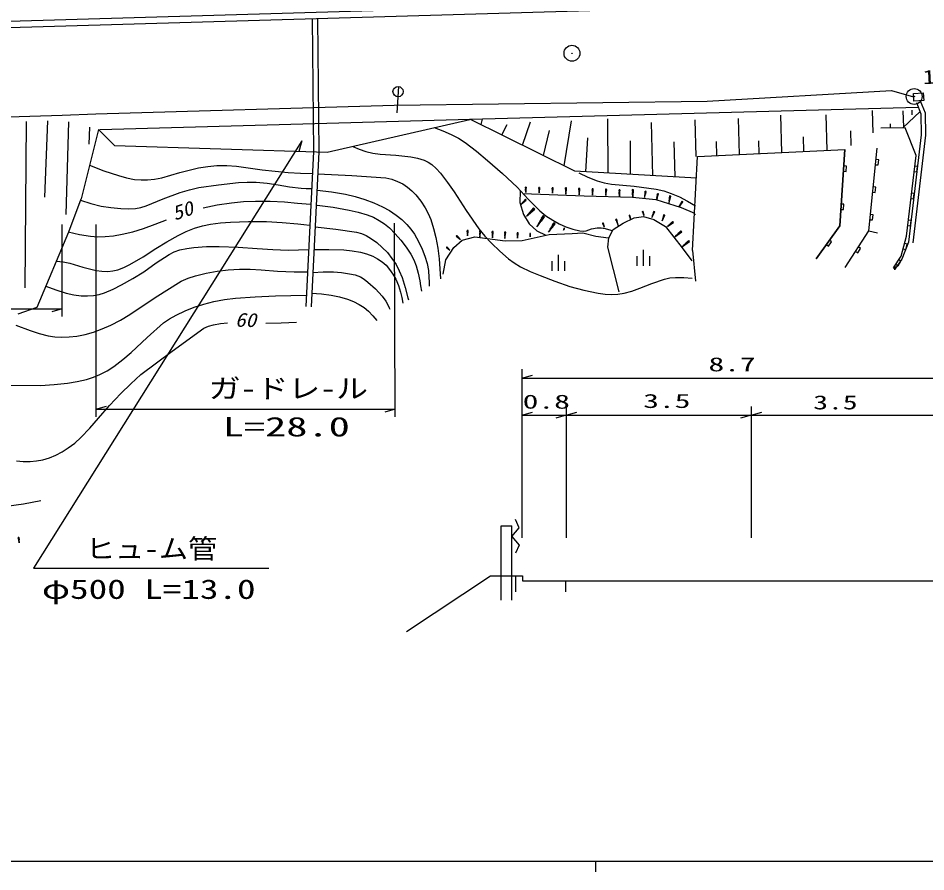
# Model space of a CAD drawing. Units: millimetres, scale not verified. Extents: x 40000 to 680000, y 20000 to 380000.
# Drawn here: x 113668 to 199099, y 204000 to 284299 of the extents above; entities that cross this region are included whole.
import ezdxf
from ezdxf.enums import TextEntityAlignment as Align

# ---------------------------------------------------------------- set-up
doc = ezdxf.new("R2010")
doc.units = ezdxf.units.MM
doc.header["$LTSCALE"] = 1000
doc.layers.add('M-BGD', color=7, linetype='Continuous', lineweight=25)
doc.layers.add('M-TTL-BAND', color=7, linetype='Continuous', lineweight=25)
doc.layers.add('M-BMK-SRVR', color=3, linetype='Continuous')
doc.styles.add('ＭＳ ゴシック', font='')
doc.styles.get('ＭＳ ゴシック').set_extended_font_data('MS Gothic')

# ---------------------------------------------------------------- blocks, each defined once
blk = doc.blocks.new('BUHIN1')
at = {"color": 7, "linetype": 'Continuous', "lineweight": 25}
for radius in [746, 22.5]:
    blk.add_circle((0, 0), radius, dxfattribs=at)
blk = doc.blocks.new('BUHIN2')
at = {"color": 3, "linetype": 'Continuous', "lineweight": 25}
for radius in [746, 22.5]:
    blk.add_circle((0, 0), radius, dxfattribs=at)
blk = doc.blocks.new('BUHIN24')
at = {"color": 7, "linetype": 'Continuous', "lineweight": 25}
blk.add_lwpolyline([(-188, 165), (-353, -23), (23, -353), (188, -165)], dxfattribs=at)
blk = doc.blocks.new('BUHIN28')
at = {"color": 7, "linetype": 'Continuous', "lineweight": 25}
blk.add_lwpolyline([(-190, 162), (-352, -28), (28, -352), (190, -162)], dxfattribs=at)
blk = doc.blocks.new('BUHIN29')
at = {"color": 7, "linetype": 'Continuous', "lineweight": 25}
blk.add_lwpolyline([(-196, 155), (-351, -41), (41, -351), (196, -155)], dxfattribs=at)
blk = doc.blocks.new('BUHIN138')
at = {"color": 7, "linetype": 'Continuous', "lineweight": 25}
for p, q in [((466, 408), (-276, 917)), ((618, -424), (-618, 424)), ((-213, -582), (-955, -72))]:
    blk.add_line(p, q, dxfattribs=at)
blk = doc.blocks.new('BUHIN161')
at = {"color": 7, "linetype": 'Continuous', "lineweight": 25}
for p, q in [((192, -146), (-160, 122)), ((-76, 45), (186, -154)), ((-63, 61), (198, -138)), ((181, -160), (13, -32)), ((204, -130), (36, -2)), ((97, -110), (174, -169)), ((132, -63), (210, -123))]:
    blk.add_line(p, q, dxfattribs=at)
blk.add_lwpolyline([(222, -121), (-199, 152), (175, -182)], close=True, dxfattribs=at)
blk = doc.blocks.new('BUHIN162')
at = {"color": 7, "linetype": 'Continuous', "lineweight": 25}
for p, q in [((230, -176), (-192, 147)), ((-91, 54), (223, -185)), ((-76, 73), (237, -166)), ((217, -192), (16, -39)), ((245, -157), (43, -3)), ((116, -132), (209, -203)), ((159, -76), (252, -147))]:
    blk.add_line(p, q, dxfattribs=at)
blk.add_lwpolyline([(267, -145), (-238, 182), (210, -219)], close=True, dxfattribs=at)
blk = doc.blocks.new('BUHIN169')
at = {"color": 7, "linetype": 'Continuous', "lineweight": 25}
for p, q in [((184, -60), (-153, 50)), ((-69, 14), (181, -67)), ((-64, 29), (186, -52)), ((189, -44), (28, 8)), ((179, -73), (19, -21)), ((102, -57), (176, -81)), ((117, -13), (191, -37))]:
    blk.add_line(p, q, dxfattribs=at)
blk.add_lwpolyline([(200, -32), (-190, 62), (181, -91)], close=True, dxfattribs=at)
blk = doc.blocks.new('BUHIN171')
at = {"color": 7, "linetype": 'Continuous', "lineweight": 25}
for p, q in [((165, -238), (-138, 198)), ((-70, 79), (155, -245)), ((-50, 93), (175, -231)), ((148, -250), (3, -42)), ((185, -224), (40, -16)), ((70, -161), (137, -257)), ((128, -121), (195, -217))]:
    blk.add_line(p, q, dxfattribs=at)
blk.add_lwpolyline([(209, -220), (-171, 246), (133, -273)], close=True, dxfattribs=at)
blk = doc.blocks.new('BUHIN173')
at = {"color": 7, "linetype": 'Continuous', "lineweight": 25}
for p, q in [((33, -385), (-28, 321)), ((-28, 138), (18, -386)), ((4, 141), (49, -383)), ((-26, -233), (-12, -389)), ((6, -387), (-24, -50)), ((65, -382), (36, -45)), ((68, -225), (81, -380))]:
    blk.add_line(p, q, dxfattribs=at)
blk.add_lwpolyline([(96, -393), (-35, 398), (-27, -404)], close=True, dxfattribs=at)
blk = doc.blocks.new('BUHIN174')
at = {"color": 7, "linetype": 'Continuous', "lineweight": 25}
for p, q in [((195, -142), (-163, 118)), ((-77, 43), (189, -150)), ((-65, 60), (201, -134)), ((185, -156), (14, -32)), ((207, -126), (36, -1)), ((99, -108), (178, -165)), ((134, -60), (213, -118))]:
    blk.add_line(p, q, dxfattribs=at)
blk.add_lwpolyline([(225, -116), (-202, 147), (179, -178)], close=True, dxfattribs=at)
blk = doc.blocks.new('BUHIN175')
at = {"color": 7, "linetype": 'Continuous', "lineweight": 25}
for p, q in [((234, -170), (-195, 142)), ((-92, 52), (227, -180)), ((-78, 71), (241, -160)), ((222, -187), (17, -38)), ((248, -151), (43, -2)), ((119, -129), (214, -198)), ((161, -72), (255, -141))]:
    blk.add_line(p, q, dxfattribs=at)
blk.add_lwpolyline([(270, -139), (-243, 176), (215, -214)], close=True, dxfattribs=at)
blk = doc.blocks.new('BUHIN177')
at = {"color": 7, "linetype": 'Continuous', "lineweight": 25}
for p, q in [((201, -209), (-167, 174)), ((-81, 67), (192, -217)), ((-64, 84), (209, -200)), ((186, -223), (10, -41)), ((218, -192), (42, -9)), ((95, -148), (176, -233)), ((146, -99), (227, -184))]:
    blk.add_line(p, q, dxfattribs=at)
blk.add_lwpolyline([(242, -184), (-208, 216), (175, -248)], close=True, dxfattribs=at)
blk = doc.blocks.new('BUHIN205')
at = {"color": 7, "linetype": 'Continuous', "lineweight": 25}
blk.add_line((0, 0), (-329, -987), dxfattribs=at)
blk = doc.blocks.new('BUHIN206')
at = {"color": 7, "linetype": 'Continuous', "lineweight": 25}
blk.add_line((0, 0), (329, 987), dxfattribs=at)

msp = doc.modelspace()

# ---------------------------------------------------------------- linework, layer by layer
at = {"layer": 'M-BGD'}
for p, q in [((101439, 283699), (179247, 285962)), ((101457, 283099), (179264, 285363)), ((141352, 284260), (141470, 271733)), ((141852, 284274), (141971, 271717)), ((149452, 277868), (149304, 275379)), ((178512, 276491), (195865, 277506)), ((195865, 277506), (197925, 276911)), ((197922, 277218), (198861, 277268)), ((197960, 276495), (197922, 277218)), ((198861, 277268), (198899, 276544)), ((120989, 275297), (149055, 276118)), ((149055, 276118), (178512, 276491)), ((198899, 276544), (197960, 276495)), ((198204, 276358), (198632, 275311)), ((198574, 276510), (199031, 275393)), ((94960, 274460), (117822, 275177)), ((117822, 275177), (120989, 275297)), ((156196, 274814), (198374, 275942)), ((185530, 271673), (185443, 275167)), ((189813, 271875), (189730, 275221)), ((194127, 273516), (194075, 275601)), ((198551, 275510), (196940, 273976)), ((197014, 274046), (196976, 275592)), ((197827, 275193), (197817, 275635)), ((198632, 275311), (198664, 273282)), ((199031, 275393), (199064, 273288)), ((114414, 274570), (114283, 258929)), ((116429, 274633), (116135, 267456)), ((118405, 274535), (118154, 265823)), ((121351, 273833), (156196, 274814)), ((142751, 271692), (156193, 274777)), ((166053, 269917), (156164, 274814)), ((157232, 274285), (157365, 274787)), ((159192, 273314), (159679, 274298)), ((161152, 272343), (161888, 274534)), ((165073, 270402), (165750, 274637)), ((169200, 269731), (169155, 274842)), ((173396, 269483), (173271, 274487)), ((177477, 271294), (177392, 274745)), ((181558, 271486), (181474, 274851)), ((195774, 273966), (195764, 274360)), ((121223, 273833), (119593, 267304)), ((120382, 274041), (120318, 272454)), ((121222, 273831), (122744, 272326)), ((163113, 271373), (163667, 273722)), ((192083, 272312), (192049, 273696)), ((197149, 273978), (194877, 273958)), ((198183, 271390), (197149, 273978)), ((140380, 272756), (115115, 232564)), ((140380, 272756), (140091, 271757)), ((167102, 269855), (167290, 273029)), ((171298, 269607), (171290, 272759)), ((175493, 269359), (175411, 272662)), ((179423, 271385), (179391, 272713)), ((183411, 271573), (183381, 272767)), ((187605, 271771), (187571, 273127)), ((198666, 273335), (197465, 263222)), ((199064, 273288), (197863, 263175)), ((122744, 272326), (142751, 271692)), ((141468, 271744), (140758, 257163)), ((141968, 271730), (141259, 257149)), ((177622, 271300), (191475, 271954)), ((190991, 264766), (191475, 271954)), ((191475, 271954), (190991, 264766)), ((193718, 264300), (194525, 272057)), ((177133, 262436), (177622, 271300)), ((197280, 263780), (198183, 271390)), ((177508, 269239), (166053, 269917)), ((160910, 268028), (160890, 266969)), ((161163, 267791), (166934, 267587)), ((166934, 267587), (171503, 267472)), ((171480, 268018), (171484, 268154)), ((171498, 268154), (171490, 267858)), ((171500, 267693), (171512, 268153)), ((171503, 267472), (173700, 267238)), ((171526, 268153), (171509, 267534)), ((171528, 267693), (171540, 268153)), ((171550, 268152), (171543, 267857)), ((171563, 268016), (171566, 268152)), ((175038, 267553), (174913, 266946)), ((174931, 267105), (175024, 267556)), ((175010, 267559), (174951, 267269)), ((174959, 267099), (175051, 267550)), ((174969, 267428), (174997, 267561)), ((175062, 267548), (175002, 267258)), ((175050, 267411), (175077, 267545)), ((118439, 264190), (119593, 267304)), ((160890, 266969), (161223, 265830)), ((161434, 267218), (161059, 266842)), ((161147, 266947), (161426, 267226)), ((161164, 266930), (161443, 267209)), ((161417, 267234), (161238, 267055)), ((161449, 267203), (161270, 267023)), ((161326, 267160), (161409, 267243)), ((161376, 267110), (161459, 267193)), ((173700, 267238), (176073, 266477)), ((176192, 267049), (175899, 266606)), ((175964, 266727), (176182, 267056)), ((175984, 266713), (176202, 267042)), ((176172, 267062), (176032, 266851)), ((176209, 267037), (176069, 266826)), ((176097, 266971), (176162, 267069)), ((176156, 266932), (176220, 267030)), ((161223, 265830), (161758, 264952)), ((162220, 266377), (161594, 265751)), ((161741, 265926), (162206, 266391)), ((161769, 265898), (162234, 266363)), ((162192, 266405), (161893, 266106)), ((162245, 266352), (161946, 266053)), ((162040, 266281), (162177, 266419)), ((162123, 266198), (162260, 266336)), ((176073, 266477), (177327, 265950)), ((177186, 266009), (177377, 265804)), ((117822, 256244), (117822, 264899)), ((120989, 264899), (120989, 246789)), ((149167, 246790), (149098, 265006)), ((161758, 264952), (162484, 264287)), ((163129, 265637), (162540, 264753)), ((162671, 264994), (163109, 265650)), ((162711, 264967), (163149, 265624)), ((163089, 265664), (162808, 265242)), ((163164, 265614), (162883, 265192)), ((162939, 265482), (163069, 265677)), ((163056, 265404), (163186, 265599)), ((164128, 264989), (163638, 264253)), ((163747, 264453), (164112, 265000)), ((163780, 264431), (164145, 264978)), ((164095, 265012), (163861, 264660)), ((164157, 264970), (163923, 264618)), ((163970, 264860), (164078, 265023)), ((164068, 264795), (164176, 264958)), ((169670, 264426), (170602, 265013)), ((169963, 265239), (169930, 265351)), ((169942, 265355), (170014, 265112)), ((170065, 264980), (169953, 265358)), ((169965, 265362), (170116, 264853)), ((170088, 264987), (169976, 265365)), ((169985, 265368), (170057, 265125)), ((170031, 265259), (169998, 265372)), ((170602, 265013), (171638, 265532)), ((171638, 265532), (172536, 265636)), ((172536, 265636), (173502, 265360)), ((173502, 265360), (174608, 264704)), ((175307, 265127), (174829, 264733)), ((174943, 264845), (175298, 265138)), ((174960, 264824), (175316, 265116)), ((175289, 265148), (175061, 264961)), ((175322, 265108), (175094, 264920)), ((175175, 265073), (175280, 265159)), ((175227, 265009), (175332, 265096)), ((115453, 257107), (118439, 264190)), ((161840, 263968), (161843, 264026)), ((161849, 264026), (161842, 263899)), ((161845, 263828), (161855, 264026)), ((161861, 264025), (161847, 263760)), ((161857, 263828), (161867, 264025)), ((161871, 264025), (161865, 263898)), ((161875, 263966), (161878, 264024)), ((162484, 264287), (163342, 263874)), ((163662, 263941), (165803, 264045)), ((165066, 264546), (165016, 264376)), ((165025, 264421), (165063, 264547)), ((165033, 264419), (165070, 264545)), ((165059, 264548), (165035, 264467)), ((165044, 264512), (165055, 264550)), ((165073, 264544), (165049, 264463)), ((165066, 264505), (165077, 264543)), ((165803, 264045), (166804, 264114)), ((166804, 264114), (168047, 263804)), ((169256, 263632), (169670, 264426)), ((174608, 264704), (176162, 262702)), ((188770, 261657), (190991, 264766)), ((190991, 264766), (188770, 261657)), ((191508, 260842), (193718, 264300)), ((193718, 264300), (194560, 264113)), ((154685, 262729), (155444, 263420)), ((154988, 263732), (154915, 263796)), ((154921, 263803), (155080, 263664)), ((155175, 263594), (154928, 263811)), ((154934, 263818), (155267, 263526)), ((155188, 263609), (154941, 263826)), ((154946, 263832), (155105, 263692)), ((155027, 263776), (154953, 263840)), ((155444, 263420), (156653, 263731)), ((156653, 263731), (159519, 263353)), ((159519, 263353), (161107, 263388)), ((161107, 263388), (163662, 263941)), ((168047, 263804), (169221, 263632)), ((169153, 262769), (169256, 263632)), ((196782, 261917), (197280, 263780)), ((197465, 263222), (196843, 261618)), ((153926, 261555), (154685, 262729)), ((154040, 262679), (153981, 262731)), ((153986, 262737), (154113, 262625)), ((154189, 262569), (153992, 262743)), ((153997, 262749), (154263, 262515)), ((154200, 262581), (154002, 262755)), ((154006, 262759), (154133, 262648)), ((154071, 262714), (154012, 262766)), ((170224, 258556), (169153, 262769)), ((176162, 262702), (177080, 261464)), ((177133, 262436), (177412, 259555)), ((153684, 260209), (153926, 261555)), ((196043, 260810), (196782, 261917)), ((196843, 261618), (196178, 260700)), ((196178, 260700), (196043, 260810)), ((196194, 260963), (196136, 260626)), ((66487, 256965), (117822, 256965)), ((113670, 256479), (115453, 257107)), ((161085, 251289), (161085, 235422)), ((161085, 250439), (204728, 250439)), ((165261, 247779), (165261, 235422)), ((182663, 247779), (182663, 235422)), ((120989, 247511), (149164, 247511)), ((161085, 246959), (165261, 246959)), ((165261, 246959), (182663, 246959)), ((182663, 246959), (200134, 246959)), ((160814, 236363), (160483, 237127)), ((159140, 229549), (159140, 236549)), ((159140, 236549), (160140, 236549)), ((160140, 229549), (160140, 236549)), ((160140, 235549), (160814, 236363)), ((113690, 235333), (113679, 235430)), ((113689, 235431), (113712, 235222)), ((113736, 235106), (113699, 235433)), ((113708, 235434), (113759, 234994)), ((113756, 235108), (113718, 235435)), ((113726, 235436), (113750, 235226)), ((113748, 235340), (113737, 235437)), ((160140, 235549), (160814, 234736)), ((160814, 234736), (160483, 233972)), ((115115, 232564), (137276, 232564)), ((150221, 226618), (158130, 231858)), ((158130, 231858), (161139, 231858)), ((160503, 230345), (160503, 231858)), ((161139, 231858), (161139, 231371)), ((161139, 231371), (204623, 231371)), ((165173, 231371), (165173, 230345))]:
    msp.add_line(p, q, dxfattribs=at)
for points in [[(152823, 274004), (153640, 273710), (154436, 273360), (155105, 273000), (155742, 272589), (156810, 271780), (157842, 270924), (159256, 269689), (160631, 268408), (161670, 267263), (162753, 266162), (163346, 265703), (163978, 265292), (164584, 264959), (165222, 264678), (165859, 264461), (166533, 264295), (166831, 264269), (167132, 264305), (167633, 264475), (168162, 264589), (168544, 264584), (168928, 264519), (169244, 264430), (169566, 264323)], [(145171, 272236), (145773, 271962), (146393, 271746), (147054, 271603), (147741, 271516), (149200, 271415), (150637, 271254), (151264, 271123), (151878, 270933), (152257, 270757), (152605, 270528), (153026, 270144), (153409, 269713), (154083, 268856), (154704, 267968), (155845, 266213), (157040, 264487), (157605, 263788), (158221, 263122), (159002, 262376), (159826, 261673), (160363, 261274), (160942, 260921), (161849, 260479), (162794, 260085), (164192, 259545), (165606, 259063), (166916, 258721), (168259, 258433), (168903, 258335), (169557, 258298), (170123, 258334), (170695, 258431), (171441, 258635), (172177, 258899), (173314, 259356), (174487, 259761), (175004, 259868), (175537, 259917), (176316, 259906), (177112, 259845)], [(120383, 270469), (121723, 269951), (123098, 269486), (123853, 269282), (124629, 269135), (125233, 269079), (125841, 269084), (126516, 269156), (127184, 269289), (128900, 269790), (130634, 270233), (131505, 270360), (132381, 270427), (133301, 270431), (134230, 270373), (136646, 270042), (139072, 269769), (140229, 269719), (141388, 269692)], [(141879, 269654), (145072, 269503), (148270, 269290), (148834, 269148), (149382, 268946), (149861, 268710), (150316, 268417), (150727, 268069), (151106, 267670), (151564, 267082), (151972, 266460), (152263, 265926), (152499, 265366), (152764, 264529), (152974, 263665), (153158, 262665), (153284, 261646), (153358, 260722), (153414, 259785)], [(166450, 269755), (167293, 269356), (168163, 269011), (168831, 268825), (169516, 268697), (171634, 268490), (173731, 268223), (174435, 268049), (175137, 267813), (175903, 267485), (176653, 267099), (177033, 266879), (177415, 266647)], [(119551, 267188), (120511, 266881), (121494, 266630), (122399, 266485), (123330, 266396), (124014, 266366), (124703, 266397), (125220, 266485), (125725, 266632), (127309, 267299), (128914, 267909), (129787, 268163), (130683, 268361), (132528, 268624), (134400, 268829), (135227, 268878), (136064, 268868), (137099, 268776), (138139, 268623), (139211, 268437), (140297, 268309), (140776, 268286), (141266, 268272)], [(141820, 268111), (143149, 267953), (144479, 267734), (145394, 267519), (146303, 267243), (147136, 266929), (147946, 266559), (148612, 266194), (149248, 265775), (149766, 265364), (150250, 264902), (150627, 264463), (150961, 263980), (151350, 263296), (151688, 262576), (151950, 261908), (152158, 261208), (152276, 260561), (152336, 259894), (152353, 259503), (152365, 259101)], [(131075, 266454), (132405, 266726), (133744, 266939), (134878, 267045), (136019, 267092), (137381, 267081), (138748, 267010), (139971, 266910), (141192, 266794)], [(141818, 266705), (143317, 266511), (144824, 266254), (145680, 266057), (146520, 265802), (147105, 265567), (147661, 265279), (148146, 264955), (148605, 264574), (149159, 264020), (149679, 263413), (150172, 262771), (150617, 262092), (150900, 261558), (151129, 261000), (151330, 260305), (151475, 259587), (151551, 259108), (151622, 258616)], [(117283, 261443), (117914, 261381), (118547, 261258), (119770, 260881), (121008, 260564), (121547, 260493), (122100, 260482), (122576, 260532), (123041, 260641), (123624, 260855), (124187, 261126), (125427, 261849), (126633, 262622), (127668, 263265), (128742, 263861), (129495, 264225), (130281, 264538), (131017, 264762), (131779, 264930), (132720, 265056), (133668, 265123), (135357, 265176), (137051, 265169), (138525, 265086), (139997, 264942), (140544, 264881), (141090, 264817)], [(118378, 264192), (119427, 263960), (120479, 263788), (121161, 263738), (121856, 263748), (122651, 263827), (123443, 263966), (124454, 264216), (125459, 264527), (126553, 264914), (127640, 265325)], [(141613, 264670), (143554, 264454), (145515, 264174), (145983, 264041), (146430, 263850), (146937, 263552), (147423, 263195), (147942, 262740), (148418, 262241), (148847, 261699), (149231, 261116), (149541, 260536), (149800, 259920), (150106, 258970), (150357, 257994), (150378, 257906), (150399, 257819)], [(189735, 263008), (189939, 262863), (190229, 263270), (190026, 263415)], [(116274, 259087), (117226, 258731), (118195, 258433), (118895, 258283), (119608, 258193), (120190, 258170), (120768, 258208), (121294, 258311), (121806, 258473), (122607, 258820), (123396, 259229), (124460, 259812), (125495, 260448), (126673, 261290), (127888, 262082), (128364, 262318), (128871, 262501), (129535, 262641), (130213, 262723), (131402, 262810), (132599, 262836), (134384, 262769), (136173, 262640), (137627, 262535), (139094, 262489), (140041, 262510), (140999, 262553)], [(141525, 262534), (142915, 262547), (144314, 262501), (145101, 262423), (145878, 262285), (146467, 262125), (147049, 261904), (147495, 261675), (147919, 261389), (148293, 261056), (148632, 260673), (148946, 260223), (149214, 259733), (149457, 259145), (149644, 258537), (149773, 258013), (149889, 257486)], [(192478, 262360), (192689, 262225), (192958, 262647), (192748, 262781)], [(196966, 262607), (197208, 262543), (197337, 263026), (197095, 263090)], [(196274, 261156), (196482, 261017), (196759, 261433), (196551, 261572)], [(113455, 255437), (114795, 254916), (115632, 254645), (116495, 254429), (117106, 254332), (117732, 254294), (118462, 254318), (119189, 254402), (119985, 254556), (120775, 254770), (121584, 255061), (122379, 255412), (123293, 255886), (124178, 256414), (126577, 258016), (129011, 259568), (129665, 259839), (130352, 260057), (131364, 260306), (132385, 260495), (133436, 260623), (134503, 260693), (135510, 260694), (136527, 260636), (138082, 260508), (139650, 260439), (140260, 260431), (140880, 260426)], [(141392, 260366), (142369, 260439), (143343, 260452), (144096, 260387), (144847, 260263), (145376, 260143), (145881, 259966), (146245, 259751), (146588, 259477), (147286, 258834), (147937, 258152), (148262, 257679), (148545, 257158), (148599, 257050), (148658, 256933)], [(112145, 249777), (115785, 249750), (117049, 249826), (118313, 249962), (119214, 250107), (120101, 250310), (120746, 250516), (121370, 250779), (122031, 251132), (122664, 251538), (123513, 252180), (124318, 252865), (125805, 254268), (127333, 255628), (127916, 256027), (128534, 256375), (129373, 256765), (130245, 257103), (131158, 257400), (132085, 257638), (133095, 257823), (134115, 257949), (135989, 258093), (137876, 258177), (139333, 258216), (140801, 258244)], [(141281, 258423), (142207, 258371), (143136, 258258), (143909, 258091), (144666, 257866), (145235, 257648), (145777, 257374), (146227, 257079), (146650, 256730), (147048, 256315), (147414, 255872)], [(113523, 242662), (114154, 242598), (114787, 242594), (115386, 242649), (115987, 242764), (116604, 242949), (117201, 243191), (117809, 243504), (118386, 243868), (118991, 244333), (119565, 244849), (120423, 245743), (121245, 246687), (122266, 247866), (123333, 249005), (124258, 249910), (125230, 250775), (128150, 252968), (131153, 255146), (131594, 255330), (132068, 255461), (132710, 255565), (133376, 255631)], [(136993, 255605), (138418, 255643), (139853, 255700)], [(84123, 242365), (88427, 241505), (92734, 240583), (94497, 240175), (96271, 239827), (98385, 239531), (100492, 239175), (102237, 238831), (103993, 238546), (105543, 238373), (107111, 238258), (108593, 238202), (110074, 238206), (111322, 238265), (112574, 238385), (114181, 238626), (115791, 238920)]]:
    msp.add_lwpolyline(points, dxfattribs=at)
for points in [[(171472, 268167), (171508, 267466), (171580, 268164)], [(174987, 267576), (174899, 266879), (175093, 267554)], [(161409, 267258), (161017, 266801), (161475, 267192)], [(176159, 267083), (175866, 266557), (176236, 267032)], [(162177, 266444), (161525, 265682), (162287, 266335)], [(163063, 265706), (162475, 264656), (163218, 265603)], [(164074, 265047), (163584, 264172), (164203, 264961)], [(169917, 265359), (170132, 264796), (170006, 265385)], [(175282, 265177), (174776, 264690), (175351, 265093)], [(161838, 264032), (161846, 263731), (161884, 264029)], [(165052, 264554), (165011, 264358), (165082, 264545)], [(154902, 263795), (155303, 263494), (154953, 263853)], [(153971, 262730), (154292, 262489), (154012, 262777)], [(113669, 235438), (113764, 234946), (113746, 235447)]]:
    msp.add_lwpolyline(points, close=True, dxfattribs=at)
msp.add_circle((149423, 277388), 481, dxfattribs=at)
at = {"layer": 'M-TTL-BAND'}
for p, q in [((40000, 205000), (579000, 205000)), ((168000, 205000), (168000, 204000))]:
    msp.add_line(p, q, dxfattribs=at)

# ---------------------------------------------------------------- block references
at = {"layer": 'M-BGD', "rotation": 124.48167}
for name, p in [('BUHIN1', (165792, 280998)), ('BUHIN28', (194390, 270764)), ('BUHIN29', (191354, 270157)), ('BUHIN24', (198032, 270122)), ('BUHIN174', (161445, 268165)), ('BUHIN174', (162704, 268122)), ('BUHIN174', (163963, 268079)), ('BUHIN175', (165222, 268035)), ('BUHIN175', (166481, 267992)), ('BUHIN175', (167740, 267948)), ('BUHIN28', (194121, 268178)), ('BUHIN175', (168999, 267904)), ('BUHIN175', (170258, 267860)), ('BUHIN177', (172671, 267724)), ('BUHIN177', (173823, 267483)), ('BUHIN24', (197731, 267585)), ('BUHIN29', (191112, 266563)), ('BUHIN169', (171259, 265564)), ('BUHIN169', (172502, 265941)), ('BUHIN171', (173429, 265832)), ('BUHIN171', (174383, 265513)), ('BUHIN28', (193852, 265592)), ('BUHIN169', (168768, 264831)), ('BUHIN24', (197430, 265048)), ('BUHIN161', (155961, 264066)), ('BUHIN162', (157138, 264005)), ('BUHIN162', (158316, 263944)), ('BUHIN162', (159493, 263883)), ('BUHIN161', (160671, 263846)), ('BUHIN173', (175777, 263994)), ('BUHIN173', (176507, 263075)), ('BUHIN138', (172500, 261754)), ('BUHIN138', (164491, 261292)), ('BUHIN206', (117822, 256965)), ('BUHIN205', (161085, 250439)), ('BUHIN205', (120989, 247511)), ('BUHIN206', (149164, 247511)), ('BUHIN205', (161085, 246959)), ('BUHIN206', (165261, 246959)), ('BUHIN205', (165261, 246959)), ('BUHIN206', (182663, 246959)), ('BUHIN205', (182663, 246959))]:
    msp.add_blockref(name, p, dxfattribs=at)
at = {"layer": 'M-BMK-SRVR', "rotation": 124.48167}
msp.add_blockref('BUHIN2', (198001, 276931), dxfattribs=at)

# ---------------------------------------------------------------- texts
at = {"layer": 'M-BGD', "style": 'ＭＳ ゴシック', "oblique": 15, "width": 1.1}
for s, rotation, p in [('50', 18.5, (128530, 264878)), ('60', 358.7, (134062, 254882))]:
    msp.add_text(s, height=1320, rotation=rotation, dxfattribs=at).set_placement(p, align=Align.BOTTOM_LEFT)
at = {"layer": 'M-BGD', "style": 'ＭＳ ゴシック'}
for s, height, width, p in [('8.7', 1320, 1.65, (178641, 250682)), ('ガ-ドレ-ル', 1833, 1.2, (131605, 248008)), ('0.8', 1320, 1.65, (161154, 247171)), ('3.5', 1320, 1.65, (172497, 247238)), ('3.5', 1320, 1.55, (188498, 247103)), ('L=28.0', 1833, 1.6, (132919, 244407)), ('ヒュ-ム管', 1833, 1.1, (120040, 232929)), ('φ500 L=13.0', 1833, 1.4, (115903, 229123))]:
    msp.add_text(s, height=height, dxfattribs=dict(at, width=width)).set_placement(p, align=Align.BOTTOM_LEFT)
at = {"layer": 'M-BMK-SRVR', "style": 'ＭＳ ゴシック', "width": 1.35}
msp.add_text('15-21-0-1', height=1320, rotation=2.8, dxfattribs=at).set_placement((198847, 277691), align=Align.BOTTOM_LEFT)

doc.saveas('drawing.dxf')
